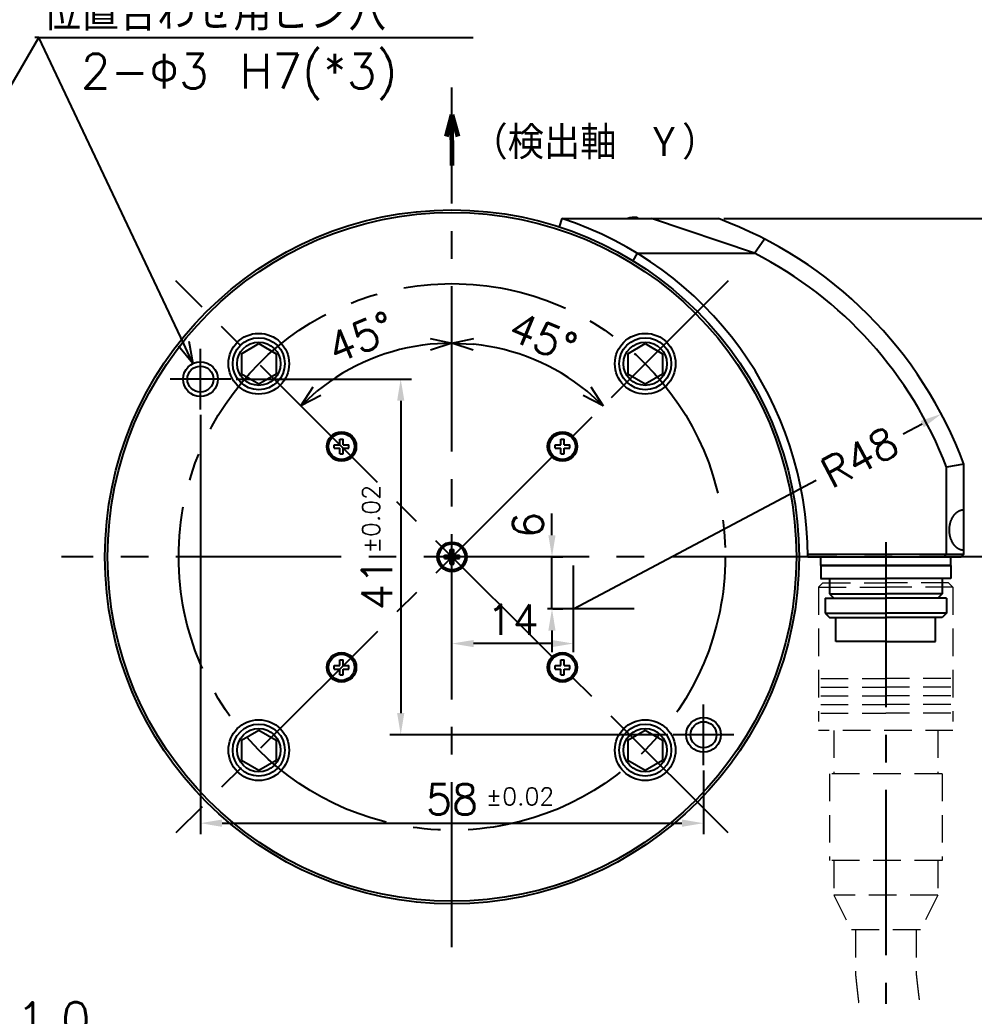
# Model space of a CAD drawing. Extents: x 0 to 418, y 0 to 295.
# Drawn here: x 207.9 to 317.8, y 122.8 to 237.7 of the extents above; entities that cross this region are included whole.
import ezdxf
from ezdxf import colors
from ezdxf.entities.mleader import LeaderData, LeaderLine
from ezdxf.math import Vec2, Vec3

# ---------------------------------------------------------------- set-up
doc = ezdxf.new("R2010")
doc.units = 0
doc.header["$MEASUREMENT"] = 0
doc.linetypes.add('CENTER2', pattern=[28.575, 19.05, -3.175, 3.175, -3.175])
doc.linetypes.add('HIDDEN2', pattern=[4.7625, 3.175, -1.5875])
doc.layers.get('0').update_dxf_attribs({"linetype": 'CONTINUOUS'})
doc.layers.get('DEFPOINTS').update_dxf_attribs({"linetype": 'CONTINUOUS'})
for name, color, linetype in [('かくれ線', 11, 'HIDDEN2'), ('テキスト', 4, 'CONTINUOUS'), ('中心線', 1, 'CENTER2'), ('外形線', 3, 'CONTINUOUS'), ('外形補助線', 11, 'CONTINUOUS'), ('寸法', 4, 'CONTINUOUS')]:
    doc.layers.add(name, color=color, linetype=linetype)
doc.styles.get("Standard").update_dxf_attribs({"font": 'txt.shx', "bigfont": 'extfont2.shx'})
doc.dimstyles.new('KIKAI2013', dxfattribs={"dimtxt": 3.5, "dimasz": 2.5, "dimexe": 1.25, "dimexo": 0.625, "dimgap": 1, "dimtad": 1, "dimdec": 4, "dimdsep": 46, "dimtxsty": 'STANDARD', "dimcen": 2.5, "dimclrd": 256, "dimclre": 256, "dimclrt": 256, "dimadec": 0, "dimazin": 0, "dimtfac": 1, "dimtdec": 4, "dimtmove": 2, "dimatfit": 3, "dimfxl": 1, "dimtolj": 1, "dimarcsym": 0})
doc.dimstyles.get("Standard").update_dxf_attribs({"dimtxt": 3.5, "dimasz": 2.5, "dimexe": 1.25, "dimexo": 0.625, "dimgap": 1, "dimtad": 1, "dimdec": 4, "dimdsep": 46, "dimtxsty": 'STANDARD', "dimcen": 0, "dimadec": 0, "dimazin": 0, "dimtfac": 0.6, "dimtdec": 4, "dimtmove": 2, "dimatfit": 3, "dimfxl": 1, "dimtolj": 1, "dimarcsym": 0})

# ---------------------------------------------------------------- blocks, each defined once
blk = doc.blocks.new('*D23')
at = {"layer": 'DEFPOINTS', "color": 0}
for p in [(228.66, 192.78), (286.66, 151.78), (286.66, 145.08)]:
    blk.add_point(p, dxfattribs=at)
at = {"layer": '寸法', "color": 0, "lineweight": -2}
for p, q in [((228.66, 192.15), (228.66, 143.83)), ((286.66, 151.15), (286.66, 143.83)), ((231.16, 145.08), (284.16, 145.08))]:
    blk.add_line(p, q, dxfattribs=at)
at = {"layer": '寸法', "color": 0}
for points in [[(231.16, 145.5), (231.16, 144.66), (228.66, 145.08)], [(284.16, 145.5), (284.16, 144.66), (286.66, 145.08)]]:
    blk.add_solid(points, dxfattribs=at)
at = {"layer": '寸法', "color": 0, "insert": (257.66, 147.83), "char_height": 3.5, "attachment_point": 5}
blk.add_mtext('\\A1;58', dxfattribs=at)
blk = doc.blocks.new('*D24')
at = {"layer": 'DEFPOINTS', "color": 0}
for p in [(232.16, 196.28), (251.75, 155.28), (283.16, 155.28)]:
    blk.add_point(p, dxfattribs=at)
at = {"layer": '寸法', "color": 0, "lineweight": -2}
for p, q in [((232.79, 196.28), (253, 196.28)), ((251.75, 193.78), (251.75, 157.78)), ((282.54, 155.28), (250.5, 155.28))]:
    blk.add_line(p, q, dxfattribs=at)
at = {"layer": '寸法', "color": 0}
for points in [[(251.34, 193.78), (252.17, 193.78), (251.75, 196.28)], [(251.34, 157.78), (252.17, 157.78), (251.75, 155.28)]]:
    blk.add_solid(points, dxfattribs=at)
at = {"layer": '寸法', "color": 0, "insert": (249, 172.63), "char_height": 3.5, "attachment_point": 5, "rotation": 90}
blk.add_mtext('\\A1;41', dxfattribs=at)
blk = doc.blocks.new('_OPEN30')
at = {"color": 0, "linetype": 'ByBlock'}
for p, q in [((-1, 0.268), (0, 0)), ((0, 0), (-1, -0.268)), ((0, 0), (-1, 0))]:
    blk.add_line(p, q, dxfattribs=at)
blk = doc.blocks.new('*D30')
at = {"layer": 'DEFPOINTS', "color": 0}
for p in [(257.66, 229.9), (225.84, 207.6), (251.29, 199.58), (289.48, 143.96), (257.66, 130.78)]:
    blk.add_point(p, dxfattribs=at)
at = {"layer": '寸法', "lineweight": -2}
blk.add_arc((257.66, 175.78), 24.64, 95.8155, 129.1845, dxfattribs=at)
at = {"layer": '寸法', "lineweight": -2, "xscale": 2.5, "yscale": 2.5, "zscale": 2.5}
for p, rotation in [((257.66, 200.42), 2.907738885062693), ((240.24, 193.2), 222.0922611149374)]:
    blk.add_blockref('_OPEN30', p, dxfattribs=dict(at, rotation=rotation))
at = {"layer": '寸法', "insert": (247.18, 201.08), "char_height": 3.5, "attachment_point": 5, "rotation": 22.5}
blk.add_mtext('\\A1;45°', dxfattribs=at)
blk = doc.blocks.new('*D31')
at = {"layer": 'DEFPOINTS', "color": 0}
for p in [(257.66, 229.9), (289.48, 207.6), (269.98, 197.12), (225.84, 143.96), (257.66, 130.78)]:
    blk.add_point(p, dxfattribs=at)
at = {"layer": '寸法', "lineweight": -2}
blk.add_arc((257.66, 175.78), 24.64, 50.8155, 84.1845, dxfattribs=at)
at = {"layer": '寸法', "lineweight": -2, "xscale": 2.5, "yscale": 2.5, "zscale": 2.5}
for p, rotation in [((257.66, 200.42), 177.0922611149374), ((275.09, 193.2), 317.9077388850622)]:
    blk.add_blockref('_OPEN30', p, dxfattribs=dict(at, rotation=rotation))
at = {"layer": '寸法', "insert": (268.15, 201.08), "char_height": 3.5, "attachment_point": 5, "rotation": 337.5}
blk.add_mtext('\\A1;45°', dxfattribs=at)
blk = doc.blocks.new('*D252')
at = {"layer": 'DEFPOINTS', "color": 0}
for p in [(288.37, 214.78), (334.32, 214.78), (330.62, 175.78)]:
    blk.add_point(p, dxfattribs=at)
at = {"layer": '寸法', "color": 0, "lineweight": -2}
for p, q in [((288.99, 214.78), (335.57, 214.78)), ((334.32, 178.28), (334.32, 212.28)), ((331.24, 175.78), (335.57, 175.78))]:
    blk.add_line(p, q, dxfattribs=at)
at = {"layer": '寸法', "color": 0}
for points in [[(333.9, 212.28), (334.73, 212.28), (334.32, 214.78)], [(333.9, 178.28), (334.73, 178.28), (334.32, 175.78)]]:
    blk.add_solid(points, dxfattribs=at)
at = {"layer": '寸法', "color": 0, "insert": (331.57, 195.28), "char_height": 3.5, "attachment_point": 5, "rotation": 90}
blk.add_mtext('\\A1;39', dxfattribs=at)
blk = doc.blocks.new('*D249')
at = {"layer": 'DEFPOINTS', "color": 0}
for p in [(314.07, 192.26), (271.66, 169.78)]:
    blk.add_point(p, dxfattribs=at)
at = {"layer": '寸法', "color": 0, "lineweight": -2}
for p, q in [((311.87, 191.08), (309.66, 189.91)), ((271.66, 169.78), (299.64, 184.61))]:
    blk.add_line(p, q, dxfattribs=at)
at = {"layer": '寸法', "color": 0}
blk.add_solid([(311.67, 191.45), (312.06, 190.72), (314.07, 192.26)], dxfattribs=at)
at = {"layer": '寸法', "color": 0, "insert": (304.65, 187.26), "char_height": 3.5, "attachment_point": 5, "rotation": 27.9244}
blk.add_mtext('\\A1;R48', dxfattribs=at)
blk = doc.blocks.new('*D250')
at = {"layer": 'DEFPOINTS', "color": 0}
for p in [(257.66, 165.79), (257.66, 164.78), (271.66, 164.78)]:
    blk.add_point(p, dxfattribs=at)
at = {"layer": '寸法', "color": 0, "lineweight": -2}
for p, q in [((257.66, 165.4), (257.66, 167.04)), ((271.66, 165.4), (271.66, 167.04)), ((269.16, 165.79), (260.16, 165.79))]:
    blk.add_line(p, q, dxfattribs=at)
at = {"layer": '寸法', "color": 0}
for points in [[(260.16, 166.2), (260.16, 165.37), (257.66, 165.79)], [(269.16, 166.2), (269.16, 165.37), (271.66, 165.79)]]:
    blk.add_solid(points, dxfattribs=at)
at = {"layer": '寸法', "color": 0, "insert": (264.66, 168.54), "char_height": 3.5, "attachment_point": 5}
blk.add_mtext('\\A1;14', dxfattribs=at)
blk = doc.blocks.new('*D251')
at = {"layer": 'DEFPOINTS', "color": 0}
for p in [(268.66, 175.78), (269.19, 175.78), (268.66, 169.78)]:
    blk.add_point(p, dxfattribs=at)
at = {"layer": '寸法', "color": 0, "lineweight": -2}
for p, q in [((269.19, 178.28), (269.19, 180.78)), ((269.19, 169.78), (269.19, 175.78)), ((269.29, 175.78), (270.44, 175.78)), ((269.29, 169.78), (270.44, 169.78)), ((269.19, 167.28), (269.19, 164.78))]:
    blk.add_line(p, q, dxfattribs=at)
at = {"layer": '寸法', "color": 0}
for points in [[(268.77, 178.28), (269.6, 178.28), (269.19, 175.78)], [(268.77, 167.28), (269.6, 167.28), (269.19, 169.78)]]:
    blk.add_solid(points, dxfattribs=at)
at = {"layer": '寸法', "color": 0, "insert": (266.44, 179.46), "char_height": 3.5, "attachment_point": 5, "rotation": 90}
blk.add_mtext('\\A1;6', dxfattribs=at)

msp = doc.modelspace()

# ---------------------------------------------------------------- linework, layer by layer
at = {"layer": 'かくれ線', "lineweight": 5}
for p, q in [((299.91347, 172.28563), (300.41347, 172.78563)), ((299.91347, 172.28563), (307.66347, 172.28563)), ((299.91347, 172.28563), (299.91347, 156.78563)), ((300.41347, 172.78563), (307.66347, 172.78563)), ((314.91347, 172.78563), (307.66347, 172.78563)), ((315.41347, 172.28563), (307.66347, 172.28563)), ((315.41347, 172.28563), (314.91347, 172.78563)), ((315.41347, 172.28563), (315.41347, 156.78563)), ((300.16347, 161.77632), (307.66347, 161.77632)), ((300.16347, 160.77632), (307.66347, 160.77632)), ((315.16347, 161.77632), (307.66347, 161.77632)), ((315.16347, 160.77632), (307.66347, 160.77632)), ((300.16347, 159.77632), (307.66347, 159.77632)), ((315.16347, 159.77632), (307.66347, 159.77632)), ((300.16347, 158.77632), (307.66347, 158.77632)), ((315.16347, 158.77632), (307.66347, 158.77632)), ((300.16347, 157.77632), (307.66347, 157.77632)), ((315.16347, 157.77632), (307.66347, 157.77632)), ((315.41347, 155.77632), (299.91347, 155.77632)), ((301.66347, 155.77632), (301.66347, 150.77632)), ((313.66347, 155.77632), (313.66347, 150.77632)), ((314.16347, 150.77632), (301.16347, 150.77632)), ((301.16347, 150.77632), (301.16347, 140.77632)), ((314.16347, 150.77632), (314.16347, 140.77632)), ((314.16347, 140.77632), (301.16347, 140.77632)), ((301.66347, 140.77632), (301.66347, 136.77632)), ((313.66347, 140.77632), (313.66347, 136.77632)), ((313.66347, 136.77632), (301.66347, 136.77632)), ((301.66347, 136.77632), (303.66347, 132.77632)), ((313.66347, 136.77632), (311.66347, 132.77632)), ((311.66347, 132.77632), (303.66347, 132.77632)), ((304.16347, 132.77632), (304.16347, 127.77632)), ((311.16347, 132.77632), (311.16347, 127.77632))]:
    msp.add_line(p, q, dxfattribs=at)
for points in [[(304.16332, 127.77658, 0), (304.16632, 127.74958, 0), (304.16932, 127.72258, 0), (304.17132, 127.69558, 0), (304.17432, 127.66958, 0), (304.17732, 127.64258, 0), (304.18032, 127.61558, 0), (304.18232, 127.58858, 0), (304.18532, 127.56258, 0), (304.18832, 127.53558, 0), (304.19132, 127.50858, 0), (304.19332, 127.48158, 0), (304.19632, 127.45558, 0), (304.19932, 127.42858, 0), (304.20232, 127.40158, 0), (304.20432, 127.37458, 0), (304.20732, 127.34858, 0), (304.21032, 127.32158, 0), (304.21332, 127.29458, 0), (304.21532, 127.26758, 0), (304.21832, 127.24158, 0), (304.22132, 127.21458, 0), (304.22432, 127.18758, 0), (304.22632, 127.16058, 0), (304.22932, 127.13358, 0), (304.23232, 127.10758, 0), (304.23532, 127.08058, 0), (304.23732, 127.05358, 0), (304.24032, 127.02658, 0), (304.24332, 127.00058, 0), (304.24632, 126.97358, 0), (304.24932, 126.94658, 0), (304.25132, 126.91958, 0), (304.25432, 126.89358, 0), (304.25732, 126.86658, 0), (304.26032, 126.83958, 0), (304.26332, 126.81258, 0), (304.26532, 126.78658, 0), (304.26832, 126.75958, 0), (304.27132, 126.73258, 0), (304.27432, 126.70558, 0), (304.27732, 126.67958, 0), (304.27932, 126.65258, 0), (304.28232, 126.62558, 0), (304.28532, 126.59858, 0), (304.28832, 126.57258, 0), (304.29132, 126.54558, 0), (304.29432, 126.51858, 0), (304.29632, 126.49158, 0), (304.29932, 126.46458, 0), (304.30232, 126.43858, 0), (304.30532, 126.41158, 0), (304.30832, 126.38458, 0), (304.31132, 126.35758, 0), (304.31432, 126.33158, 0), (304.31732, 126.30458, 0), (304.31932, 126.27758, 0), (304.32232, 126.25058, 0), (304.32532, 126.22458, 0), (304.32832, 126.19758, 0), (304.33132, 126.17058, 0), (304.33432, 126.14358, 0), (304.33732, 126.11758, 0), (304.34032, 126.09058, 0), (304.34332, 126.06358, 0), (304.34632, 126.03658, 0), (304.34932, 126.01058, 0), (304.35232, 125.98358, 0), (304.35432, 125.95658, 0), (304.35732, 125.92958, 0), (304.36032, 125.90358, 0), (304.36332, 125.87658, 0), (304.36632, 125.84958, 0), (304.36932, 125.82258, 0), (304.37232, 125.79658, 0), (304.37532, 125.76958, 0), (304.37832, 125.74258, 0), (304.38132, 125.71558, 0), (304.38432, 125.68858, 0), (304.38732, 125.66258, 0), (304.39032, 125.63558, 0), (304.39432, 125.60858, 0), (304.39732, 125.58158, 0), (304.40032, 125.55558, 0), (304.40332, 125.52858, 0), (304.40632, 125.50158, 0), (304.40932, 125.47458, 0), (304.41232, 125.44858, 0), (304.41532, 125.42158, 0), (304.41832, 125.39458, 0), (304.42132, 125.36758, 0), (304.42432, 125.34158, 0), (304.42832, 125.31458, 0), (304.43132, 125.28758, 0), (304.43432, 125.26058, 0), (304.43732, 125.23458, 0), (304.44032, 125.20758, 0), (304.44332, 125.18058, 0), (304.44732, 125.15358, 0), (304.45032, 125.12758, 0), (304.45332, 125.10058, 0), (304.45632, 125.07358, 0), (304.45932, 125.04658, 0), (304.46332, 125.02058, 0), (304.46632, 124.99358, 0), (304.46932, 124.96658, 0), (304.47232, 124.93958, 0), (304.47632, 124.91258, 0), (304.47932, 124.88658, 0), (304.48232, 124.85958, 0), (304.48632, 124.83258, 0), (304.48932, 124.80558, 0), (304.49232, 124.77958, 0), (304.49632, 124.75258, 0), (304.49932, 124.72558, 0), (304.50232, 124.69858, 0), (304.50632, 124.67258, 0), (304.50932, 124.64558, 0), (304.51232, 124.61858, 0), (304.51632, 124.59158, 0), (304.51932, 124.56558, 0), (304.52332, 124.53858, 0), (304.52632, 124.51158, 0), (304.52932, 124.48458, 0), (304.53332, 124.45858, 0), (304.53632, 124.43158, 0), (304.54032, 124.40458, 0), (304.54332, 124.37758, 0)], [(311.16332, 127.77658, 0), (311.16632, 127.75258, 0), (311.16832, 127.72758, 0), (311.17132, 127.70358, 0), (311.17432, 127.67958, 0), (311.17632, 127.65558, 0), (311.17932, 127.63158, 0), (311.18232, 127.60658, 0), (311.18432, 127.58258, 0), (311.18732, 127.55858, 0), (311.18932, 127.53458, 0), (311.19232, 127.51058, 0), (311.19532, 127.48558, 0), (311.19732, 127.46158, 0), (311.20032, 127.43758, 0), (311.20332, 127.41358, 0), (311.20532, 127.38958, 0), (311.20832, 127.36458, 0), (311.21132, 127.34058, 0), (311.21332, 127.31658, 0), (311.21632, 127.29258, 0), (311.21932, 127.26858, 0), (311.22132, 127.24358, 0), (311.22432, 127.21958, 0), (311.22632, 127.19558, 0), (311.22932, 127.17158, 0), (311.23232, 127.14758, 0), (311.23432, 127.12258, 0), (311.23732, 127.09858, 0), (311.24032, 127.07458, 0), (311.24232, 127.05058, 0), (311.24532, 127.02558, 0), (311.24832, 127.00158, 0), (311.25032, 126.97758, 0), (311.25332, 126.95358, 0), (311.25632, 126.92958, 0), (311.25832, 126.90458, 0), (311.26132, 126.88058, 0), (311.26432, 126.85658, 0), (311.26632, 126.83258, 0), (311.26932, 126.80858, 0), (311.27232, 126.78358, 0), (311.27432, 126.75958, 0), (311.27732, 126.73558, 0), (311.28032, 126.71158, 0), (311.28332, 126.68758, 0), (311.28532, 126.66258, 0), (311.28832, 126.63858, 0), (311.29132, 126.61458, 0), (311.29332, 126.59058, 0), (311.29632, 126.56658, 0), (311.29932, 126.54158, 0), (311.30132, 126.51758, 0), (311.30432, 126.49358, 0), (311.30732, 126.46958, 0), (311.31032, 126.44558, 0), (311.31232, 126.42058, 0), (311.31532, 126.39658, 0), (311.31832, 126.37258, 0), (311.32132, 126.34858, 0), (311.32332, 126.32458, 0), (311.32632, 126.29958, 0), (311.32932, 126.27558, 0), (311.33232, 126.25158, 0), (311.33432, 126.22758, 0), (311.33732, 126.20358, 0), (311.34032, 126.17858, 0), (311.34332, 126.15458, 0), (311.34532, 126.13058, 0), (311.34832, 126.10658, 0), (311.35132, 126.08258, 0), (311.35432, 126.05758, 0), (311.35732, 126.03358, 0), (311.35932, 126.00958, 0), (311.36232, 125.98558, 0), (311.36532, 125.96158, 0), (311.36832, 125.93758, 0), (311.37132, 125.91258, 0), (311.37332, 125.88858, 0), (311.37632, 125.86458, 0), (311.37932, 125.84058, 0), (311.38232, 125.81658, 0), (311.38532, 125.79158, 0), (311.38832, 125.76758, 0), (311.39032, 125.74358, 0), (311.39332, 125.71958, 0), (311.39632, 125.69558, 0), (311.39932, 125.67058, 0), (311.40232, 125.64658, 0), (311.40532, 125.62258, 0), (311.40832, 125.59858, 0), (311.41032, 125.57458, 0), (311.41332, 125.54958, 0), (311.41632, 125.52558, 0), (311.41932, 125.50158, 0), (311.42232, 125.47758, 0), (311.42532, 125.45358, 0), (311.42832, 125.42858, 0), (311.43132, 125.40458, 0), (311.43432, 125.38058, 0), (311.43732, 125.35658, 0), (311.44032, 125.33258, 0), (311.44332, 125.30758, 0), (311.44632, 125.28358, 0), (311.44932, 125.25958, 0), (311.45232, 125.23558, 0), (311.45432, 125.21158, 0), (311.45732, 125.18658, 0), (311.46032, 125.16258, 0), (311.46332, 125.13858, 0), (311.46632, 125.11458, 0), (311.46932, 125.09058, 0), (311.47332, 125.06558, 0), (311.47632, 125.04158, 0), (311.47932, 125.01758, 0), (311.48232, 124.99358, 0), (311.48532, 124.96958, 0), (311.48832, 124.94458, 0), (311.49132, 124.92058, 0), (311.49432, 124.89658, 0), (311.49732, 124.87258, 0), (311.50032, 124.84858, 0), (311.50332, 124.82358, 0), (311.50632, 124.79958, 0), (311.50932, 124.77558, 0), (311.51232, 124.75158, 0), (311.51632, 124.72758, 0), (311.51932, 124.70258, 0)]]:
    msp.add_polyline3d(points, dxfattribs=at)
at = {"layer": 'テキスト', "lineweight": 60}
for p, q in [((257.66347, 226.7353), (256.98922, 224.23647)), ((257.6709, 220.89432), (257.66347, 226.7353)), ((257.66347, 226.7353), (258.32896, 224.23412))]:
    msp.add_line(p, q, dxfattribs=at)
at = {"layer": '中心線'}
for p, q in [((257.66347, 130.77632), (257.66347, 229.89906)), ((289.48328, 143.95651), (225.84367, 207.59612)), ((289.48328, 207.59612), (225.84367, 143.95651)), ((228.66347, 192.77632), (228.66347, 199.77632)), ((232.16347, 196.27632), (225.16347, 196.27632)), ((307.66347, 177.49078), (307.66347, 124.24)), ((330.61638, 175.77632), (212.66347, 175.77632)), ((271.66347, 164.77632), (271.66347, 174.77632)), ((278.66347, 169.77632), (268.66347, 169.77632)), ((286.66347, 151.77632), (286.66347, 158.77632)), ((290.16347, 155.27632), (283.16347, 155.27632))]:
    msp.add_line(p, q, dxfattribs=at)
msp.add_circle((257.66347, 175.77632), 31.5, dxfattribs=at)
at = {"layer": '外形線'}
for p, q in [((270.31259, 214.77632), (270.00407, 213.8251)), ((270.31259, 214.77632), (288.36677, 214.77632)), ((279.11603, 214.77632), (278.92212, 214.88828)), ((292.52013, 210.77632), (280.66347, 214.77632)), ((292.52013, 210.77632), (293.68051, 212.42899)), ((279.01763, 210.77632), (278.4968, 209.92266)), ((279.01763, 210.77632), (292.52013, 210.77632)), ((233.38961, 199.20488), (235.38961, 200.35958)), ((235.38961, 200.35958), (237.38961, 199.20488)), ((277.93734, 199.20488), (279.93734, 200.35958)), ((279.93734, 200.35958), (281.93734, 199.20488)), ((233.38961, 199.20488), (233.38961, 196.89548)), ((237.38961, 199.20488), (237.38961, 196.89548)), ((277.93734, 199.20488), (277.93734, 196.89548)), ((281.93734, 199.20488), (281.93734, 196.89548)), ((233.38961, 196.89548), (235.38961, 195.74078)), ((235.38961, 195.74078), (237.38961, 196.89548)), ((277.93734, 196.89548), (279.93734, 195.74078)), ((279.93734, 195.74078), (281.93734, 196.89548)), ((244.08555, 188.70424), (244.73555, 188.70424)), ((244.08555, 188.30424), (244.08555, 188.70424)), ((244.73555, 189.35424), (245.13555, 189.35424)), ((244.73555, 188.70424), (244.73555, 189.35424)), ((245.13555, 188.70424), (245.13555, 189.35424)), ((245.13555, 188.70424), (245.78555, 188.70424)), ((245.78555, 188.30424), (245.78555, 188.70424)), ((269.5414, 188.70424), (270.1914, 188.70424)), ((269.5414, 188.30424), (269.5414, 188.70424)), ((270.1914, 189.35424), (270.5914, 189.35424)), ((270.1914, 188.70424), (270.1914, 189.35424)), ((270.5914, 188.70424), (270.5914, 189.35424)), ((270.5914, 188.70424), (271.2414, 188.70424)), ((271.2414, 188.30424), (271.2414, 188.70424)), ((244.08555, 188.30424), (244.73555, 188.30424)), ((244.73555, 187.65424), (244.73555, 188.30424)), ((244.73555, 187.65424), (245.13555, 187.65424)), ((245.13555, 187.65424), (245.13555, 188.30424)), ((245.13555, 188.30424), (245.78555, 188.30424)), ((269.5414, 188.30424), (270.1914, 188.30424)), ((270.1914, 187.65424), (270.1914, 188.30424)), ((270.1914, 187.65424), (270.5914, 187.65424)), ((270.5914, 187.65424), (270.5914, 188.30424)), ((270.5914, 188.30424), (271.2414, 188.30424)), ((314.66238, 176.07635), (314.66255, 186.11889)), ((316.66255, 186.48209), (314.66255, 186.11889)), ((316.66238, 176.07632), (316.66255, 186.48209)), ((256.81347, 175.57632), (256.81347, 175.97632)), ((256.81347, 175.97632), (257.46347, 175.97632)), ((257.46347, 175.97632), (257.46347, 176.62632)), ((257.46347, 176.62632), (257.86347, 176.62632)), ((257.86347, 175.97632), (257.86347, 176.62632)), ((257.86347, 175.97632), (258.51347, 175.97632)), ((258.51347, 175.57632), (258.51347, 175.97632)), ((298.66347, 176.07632), (316.66238, 176.07632)), ((298.66347, 175.77632), (316.36238, 175.77632)), ((300.16347, 174.77632), (300.16347, 175.77632)), ((314.66238, 176.07635), (314.36238, 175.77635)), ((315.16347, 174.77632), (315.16347, 175.77632)), ((316.66238, 176.07632), (316.36238, 175.77632)), ((256.81347, 175.57632), (257.46347, 175.57632)), ((257.46347, 174.92632), (257.46347, 175.57632)), ((257.46347, 174.92632), (257.86347, 174.92632)), ((257.86347, 175.57632), (258.51347, 175.57632)), ((257.86347, 174.92632), (257.86347, 175.57632)), ((300.16347, 174.77632), (315.16347, 174.77632)), ((315.16347, 174.77632), (300.16347, 174.77632)), ((315.16347, 174.77632), (300.16347, 174.77632)), ((300.16347, 174.77632), (300.16347, 173.28563)), ((307.66347, 174.77632), (300.16347, 174.77632)), ((307.66347, 174.77632), (315.16347, 174.77632)), ((315.16347, 174.77632), (315.16347, 173.28563)), ((300.15726, 173.28563), (307.65726, 173.28563)), ((301.16347, 173.28563), (301.16347, 171.53563)), ((315.16347, 173.28563), (307.66347, 173.28563)), ((314.16347, 173.28563), (314.16347, 171.53563)), ((301.16347, 171.53563), (307.66347, 171.53563)), ((301.16347, 171.53563), (301.66347, 171.03563)), ((314.16347, 171.53563), (307.66347, 171.53563)), ((314.16347, 171.53563), (313.66347, 171.03563)), ((300.66347, 171.03563), (300.66347, 169.28563)), ((300.66347, 171.03563), (307.66347, 171.03563)), ((314.66347, 171.03563), (307.66347, 171.03563)), ((314.66347, 171.03563), (314.66347, 169.28563)), ((300.66347, 169.28563), (307.66347, 169.28563)), ((300.66347, 169.28563), (301.16347, 168.78563)), ((314.66347, 169.28563), (307.66347, 169.28563)), ((314.66347, 169.28563), (314.16347, 168.78563)), ((301.16347, 168.78563), (307.66347, 168.78563)), ((301.91347, 166.03563), (301.91347, 168.78563)), ((314.16347, 168.78563), (307.66347, 168.78563)), ((313.41347, 166.03563), (313.41347, 168.78563)), ((307.66347, 166.03563), (301.91347, 166.03563)), ((307.66347, 166.03563), (313.41347, 166.03563)), ((244.08555, 162.8484), (244.08555, 163.2484)), ((244.08555, 163.2484), (244.73555, 163.2484)), ((244.73555, 163.2484), (244.73555, 163.8984)), ((244.73555, 163.8984), (245.13555, 163.8984)), ((245.13555, 163.2484), (245.13555, 163.8984)), ((245.13555, 163.2484), (245.78555, 163.2484)), ((245.78555, 162.8484), (245.78555, 163.2484)), ((269.5414, 163.2484), (270.1914, 163.2484)), ((269.5414, 162.8484), (269.5414, 163.2484)), ((270.1914, 163.8984), (270.5914, 163.8984)), ((270.1914, 163.2484), (270.1914, 163.8984)), ((270.5914, 163.2484), (270.5914, 163.8984)), ((270.5914, 163.2484), (271.2414, 163.2484)), ((271.2414, 162.8484), (271.2414, 163.2484)), ((244.08555, 162.8484), (244.73555, 162.8484)), ((244.73555, 162.1984), (244.73555, 162.8484)), ((244.73555, 162.1984), (245.13555, 162.1984)), ((245.13555, 162.8484), (245.78555, 162.8484)), ((245.13555, 162.1984), (245.13555, 162.8484)), ((269.5414, 162.8484), (270.1914, 162.8484)), ((270.1914, 162.1984), (270.1914, 162.8484)), ((270.1914, 162.1984), (270.5914, 162.1984)), ((270.5914, 162.1984), (270.5914, 162.8484)), ((270.5914, 162.8484), (271.2414, 162.8484)), ((233.38961, 154.65715), (235.38961, 155.81186)), ((235.38961, 155.81186), (237.38961, 154.65715)), ((277.93734, 154.65715), (279.93734, 155.81186)), ((279.93734, 155.81186), (281.93734, 154.65715)), ((233.38961, 154.65715), (233.38961, 152.34775)), ((237.38961, 154.65715), (237.38961, 152.34775)), ((277.93734, 154.65715), (277.93734, 152.34775)), ((281.93734, 154.65715), (281.93734, 152.34775)), ((233.38961, 152.34775), (235.38961, 151.19305)), ((235.38961, 151.19305), (237.38961, 152.34775)), ((277.93734, 152.34775), (279.93734, 151.19305)), ((279.93734, 151.19305), (281.93734, 152.34775))]:
    msp.add_line(p, q, dxfattribs=at)
msp.add_polyline3d([(316.65532, 181.17158, 0), (316.61432, 181.17158, 0), (316.57232, 181.16958, 0), (316.53132, 181.16558, 0), (316.48932, 181.16058, 0), (316.44832, 181.15458, 0), (316.40732, 181.14758, 0), (316.36632, 181.13858, 0), (316.32532, 181.12758, 0), (316.28432, 181.11658, 0), (316.24432, 181.10358, 0), (316.20432, 181.08858, 0), (316.16432, 181.07358, 0), (316.12432, 181.05658, 0), (316.08532, 181.03758, 0), (316.04632, 181.01858, 0), (316.00732, 180.99758, 0), (315.96932, 180.97458, 0), (315.93132, 180.95158, 0), (315.89432, 180.92658, 0), (315.85732, 180.90058, 0), (315.82132, 180.87358, 0), (315.78532, 180.84558, 0), (315.74932, 180.81558, 0), (315.71532, 180.78458, 0), (315.68032, 180.75358, 0), (315.64732, 180.72058, 0), (315.61432, 180.68658, 0), (315.58132, 180.65058, 0), (315.54932, 180.61458, 0), (315.51832, 180.57758, 0), (315.48832, 180.53858, 0), (315.45832, 180.49958, 0), (315.42932, 180.45958, 0), (315.40132, 180.41758, 0), (315.37332, 180.37558, 0), (315.34632, 180.33258, 0), (315.32032, 180.28858, 0), (315.29532, 180.24358, 0), (315.27132, 180.19858, 0), (315.24732, 180.15158, 0), (315.22532, 180.10458, 0), (315.20332, 180.05658, 0), (315.18232, 180.00758, 0), (315.16232, 179.95858, 0), (315.14332, 179.90858, 0), (315.12532, 179.85758, 0), (315.10732, 179.80658, 0), (315.09132, 179.75458, 0), (315.07632, 179.70258, 0), (315.06132, 179.64958, 0), (315.04832, 179.59658, 0), (315.03532, 179.54258, 0), (315.02332, 179.48858, 0), (315.01332, 179.43458, 0), (315.00332, 179.37958, 0), (314.99532, 179.32458, 0), (314.98732, 179.26858, 0), (314.98032, 179.21358, 0), (314.97532, 179.15758, 0), (314.97032, 179.10158, 0), (314.96732, 179.04558, 0), (314.96432, 178.98858, 0), (314.96332, 178.93258, 0), (314.96232, 178.87658, 0), (314.96332, 178.81958, 0), (314.96432, 178.76358, 0), (314.96732, 178.70758, 0), (314.97032, 178.65158, 0), (314.97532, 178.59558, 0), (314.98032, 178.53958, 0), (314.98732, 178.48358, 0), (314.99532, 178.42858, 0), (315.00332, 178.37358, 0), (315.01332, 178.31858, 0), (315.02332, 178.26358, 0), (315.03532, 178.20958, 0), (315.04832, 178.15658, 0), (315.06132, 178.10258, 0), (315.07632, 178.05058, 0), (315.09132, 177.99758, 0), (315.10732, 177.94558, 0), (315.12532, 177.89458, 0), (315.14332, 177.84458, 0), (315.16232, 177.79458, 0), (315.18232, 177.74458, 0), (315.20332, 177.69658, 0), (315.22532, 177.64858, 0), (315.24732, 177.60058, 0), (315.27132, 177.55458, 0), (315.29532, 177.50858, 0), (315.32032, 177.46358, 0), (315.34632, 177.41958, 0), (315.37332, 177.37658, 0), (315.40132, 177.33458, 0), (315.42932, 177.29358, 0), (315.45832, 177.25258, 0), (315.48832, 177.21358, 0), (315.51832, 177.17558, 0), (315.54932, 177.13758, 0), (315.58132, 177.10158, 0), (315.61432, 177.06658, 0), (315.64732, 177.03258, 0), (315.68032, 176.99958, 0), (315.71532, 176.96758, 0), (315.74932, 176.93658, 0), (315.78532, 176.90758, 0), (315.82132, 176.87858, 0), (315.85732, 176.85158, 0), (315.89432, 176.82558, 0), (315.93132, 176.80058, 0), (315.96932, 176.77758, 0), (316.00732, 176.75558, 0), (316.04632, 176.73458, 0), (316.08532, 176.71458, 0), (316.12432, 176.69658, 0), (316.16432, 176.67958, 0), (316.20432, 176.66358, 0), (316.24432, 176.64958, 0), (316.28432, 176.63658, 0), (316.32532, 176.62458, 0), (316.36632, 176.61458, 0), (316.40732, 176.60558, 0), (316.44832, 176.59758, 0), (316.48932, 176.59158, 0), (316.53132, 176.58658, 0), (316.57232, 176.58358, 0), (316.61432, 176.58158, 0), (316.65532, 176.58058, 0)], dxfattribs=at)
for centre, radius in [((257.66347, 175.77632), 40), ((257.66347, 175.77632), 39.7), ((235.38961, 198.05018), 3.5), ((279.93734, 198.05018), 3.5), ((235.38961, 198.05018), 2.5), ((279.93734, 198.05018), 2.5), ((228.66347, 196.27632), 2), ((228.66347, 196.27632), 1.5), ((244.93555, 188.50424), 1.7), ((244.93555, 188.50424), 1.5), ((270.3914, 188.50424), 1.7), ((270.3914, 188.50424), 1.5), ((257.66347, 175.77632), 1.7), ((257.66347, 175.77632), 1.5), ((244.93555, 163.0484), 1.7), ((244.93555, 163.0484), 1.5), ((270.3914, 163.0484), 1.7), ((270.3914, 163.0484), 1.5), ((235.38961, 153.50245), 3.5), ((279.93734, 153.50245), 3.5), ((286.66347, 155.27632), 2), ((286.66347, 155.27632), 1.5), ((235.38961, 153.50245), 2.5), ((279.93734, 153.50245), 2.5)]:
    msp.add_circle(centre, radius, dxfattribs=at)
for centre, radius, start, end in [((257.66347, 175.77632), 41, 0, 72.0302461), ((257.66347, 175.77632), 41, 0, 72.0302461), ((278.59347, 213.31595), 1.6063, 78.1941058, 114.6122151), ((271.66347, 169.77632), 48, 20.3672954, 69.6358652), ((271.66347, 169.77632), 46, 20.8102002, 63.037611)]:
    msp.add_arc(centre, radius, start, end, dxfattribs=at)
at = {"layer": '外形補助線', "color": 11}
for centre in [(235.38961, 198.05018), (279.93734, 198.05018), (235.38961, 153.50245), (279.93734, 153.50245)]:
    msp.add_circle(centre, 3, dxfattribs=at)

# ---------------------------------------------------------------- texts
at = {"layer": 'テキスト'}
msp.add_text('（検出軸 Ｙ）', height=3.8, dxfattribs=at).set_placement((259.89979, 221.62979))
at = {"layer": '寸法'}
msp.add_text('±0.02', height=2, rotation=90, dxfattribs=at).set_placement((249.33146, 176.18905))
msp.add_text('±0.02', height=2, dxfattribs=at).set_placement((261.55997, 147.16445))

# ---------------------------------------------------------------- dimensions: what is measured, and where the dimension line sits
for base, line1, line2, picture, middle in [((251.28584, 199.57799), ((257.66347, 130.77632), (257.66347, 229.89906)), ((289.48328, 143.95651), (225.84367, 207.59612)), '*D30', (247.18128, 201.08258)), ((269.98413, 197.11631), ((289.48328, 207.59612), (225.84367, 143.95651)), ((257.66347, 130.77632), (257.66347, 229.89906)), '*D31', (268.14567, 201.08258))]:
    dim = msp.add_angular_dim_2l(base=base, line1=line1, line2=line2, dimstyle='KIKAI2013', override={"dimblk": 'OPEN30', "dimtmove": 0, "dimldrblk": 'OPEN30', "dimtzin": 0}, dxfattribs=at)
    dim.commit()
    dim.dimension.update_dxf_attribs({"geometry": picture, "text_midpoint": middle})
dim = msp.add_linear_dim(base=(334.31672, 214.77632), p1=(330.61638, 175.77632), p2=(288.36677, 214.77632), angle=90, dimstyle='STANDARD', dxfattribs=at)
dim.commit()
dim.dimension.update_dxf_attribs({"geometry": '*D252', "text_midpoint": (331.56672, 195.27632)})
dim = msp.add_linear_dim(base=(251.75334, 155.27632), p1=(232.16347, 196.27632), p2=(283.16347, 155.27632), angle=90, dimstyle='STANDARD', dxfattribs=at)
dim.commit()
dim.dimension.update_dxf_attribs({"geometry": '*D24', "text_midpoint": (249.00334, 172.62825), "dimtype": 160})
for base, p1, p2, picture, middle in [((286.66347, 145.07863), (228.66347, 192.77632), (286.66347, 151.77632), '*D23', (257.66347, 147.82863)), ((257.66347, 165.78648), (271.66347, 164.77632), (257.66347, 164.77632), '*D250', (264.66347, 168.53648))]:
    dim = msp.add_linear_dim(base=base, p1=p1, p2=p2, dimstyle='STANDARD', dxfattribs=at)
    dim.commit()
    dim.dimension.update_dxf_attribs({"geometry": picture, "text_midpoint": middle})
dim = msp.add_radius_dim(center=(271.66347, 169.77632), mpoint=(314.07465, 192.25502), dimstyle='STANDARD', dxfattribs=at)
dim.commit()
dim.dimension.update_dxf_attribs({"geometry": '*D249', "text_midpoint": (304.64995, 187.25975), "dimtype": 164})
dim = msp.add_linear_dim(base=(269.18588, 175.77632), p1=(268.66347, 169.77632), p2=(268.66347, 175.77632), angle=90, dimstyle='STANDARD', override={"dimtmove": 2}, dxfattribs=at)
dim.commit()
dim.dimension.update_dxf_attribs({"geometry": '*D251', "text_midpoint": (266.43588, 179.46462), "dimtype": 160})

# ---------------------------------------------------------------- leaders
at = {"layer": 'テキスト'}
ml = msp.add_multileader_mtext('Standard', dxfattribs=at)
ml.set_content('', color=256, style='STANDARD')
ml.set_leader_properties()
ml.set_arrow_properties(name='OPEN30')
ml.build(insert=Vec2(0, 0))
ml.multileader.update_dxf_attribs({"text_left_attachment_type": 6, "text_right_attachment_type": 6, "dogleg_length": 0.36, "arrow_head_size": 2.5})
ctx = ml.context
ctx.base_point, ctx.arrow_head_size, ctx.landing_gap_size, ctx.plane_origin = Vec3(209.4904, 235.6551), 2.5, 0.09, Vec3(228.66347, 196.27632)
ctx.left_attachment, ctx.right_attachment = 6, 6
notes = []
notes.append((ctx, [(0, (1, 1, 0), (210.0304, 235.6551), (-1, 0), 0.36, [(0, [(227.80805, 198.08415)], 0, [])])]))
ctx.mtext.insert, ctx.mtext.flow_direction = Vec3(209.5804, 239.6551), 5
at = {"layer": '寸法'}
ml = msp.add_multileader_mtext('Standard', dxfattribs=at)
ml.set_content('位置合わせ用ピン穴\\P\u30002-Φ3 H7(*3)', color=256, style='STANDARD')
ml.set_leader_properties()
ml.set_arrow_properties(name='OPEN30')
ml.build(insert=Vec2(0, 0))
ml.multileader.update_dxf_attribs({"text_left_attachment_type": 6, "text_right_attachment_type": 6, "dogleg_length": 0.36, "arrow_head_size": 2.5})
ctx = ml.context
ctx.base_point, ctx.arrow_head_size, ctx.landing_gap_size, ctx.plane_origin = Vec3(210.3904, 235.6551), 2.5, 0.09, Vec3(187.16347, 196.27632)
ctx.left_attachment, ctx.right_attachment = 6, 6
notes.append((ctx, [(0, (1, 1, 0), (210.0304, 235.6551), (1, 0), 0.36, [(0, [(187.16347, 196.27632)], 0, [])])]))
ctx.mtext.insert, ctx.mtext.flow_direction = Vec3(210.4804, 240.4551), 5
ml = msp.add_multileader_mtext('Standard', dxfattribs=at)
ml.set_content('センサ取付用タップ穴\u30004-M6×1.0\\P(P.C.D.Φ63) (*1)', color=256, style='STANDARD')
ml.set_leader_properties()
ml.set_arrow_properties(name='OPEN30')
ml.build(insert=Vec2(0, 0))
ml.multileader.update_dxf_attribs({"text_left_attachment_type": 6, "text_right_attachment_type": 6, "dogleg_length": 0.36, "arrow_head_size": 2.5})
ctx = ml.context
ctx.base_point, ctx.arrow_head_size, ctx.landing_gap_size, ctx.plane_origin = Vec3(139.7518, 119.64262), 2.5, 0.09, Vec3(235.38961, 97.42711)
ctx.left_attachment, ctx.right_attachment = 6, 6
notes.append((ctx, [(0, (1, 1, 0), (219.8918, 119.64262), (-1, 0), 0.36, [(0, [(235.38961, 97.42711)], 0, [])])]))
ctx.mtext.insert, ctx.mtext.flow_direction = Vec3(139.8418, 124.44262), 5
for ctx, leaders in notes:
    for number, flags, end, landing, length, lines in leaders:
        leader = LeaderData()
        leader.index, (leader.has_last_leader_line, leader.has_dogleg_vector, leader.attachment_direction) = number, flags
        leader.last_leader_point, leader.dogleg_vector, leader.dogleg_length = Vec3(end), Vec3(landing), length
        for number, points, colour, breaks in lines:
            line = LeaderLine()
            line.index, line.vertices, line.color, line.breaks = number, Vec3.list(points), colors.encode_raw_color(colour), breaks
            leader.lines.append(line)
        ctx.leaders.append(leader)

doc.saveas('drawing.dxf')
